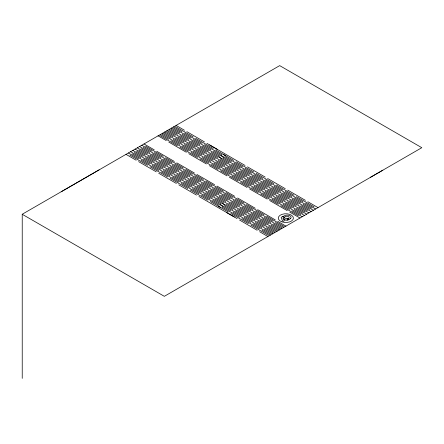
<?xml version="1.0" encoding="UTF-8"?>
<svg xmlns="http://www.w3.org/2000/svg" width="444" height="444" viewBox="0 0 444 444"><rect width="100%" height="100%" fill="white"/><g stroke="black" fill="none" stroke-linecap="round" stroke-linejoin="round"><path stroke-width="0.67" d="M288.772 218.32L287.64 219.131L288.805 219.786L290.504 218.609M61.194 191.769L279.692 65.623L421.8 147.702L164.336 296.326L22.2 214.263L99.129 169.852M218.881 157.004L229.187 162.959M221.123 155.705L231.418 161.666M223.36 154.418L233.655 160.378M220.64 207.526L210.339 201.565M222.871 206.238L212.576 200.277M225.102 204.945L214.807 198.99M370.274 177.428L382.817 170.207M231.624 164.363L249.312 174.575M229.387 165.651L247.08 175.863M242.796 169.53L260.489 179.737M240.565 170.818L258.258 181.03M253.974 174.697L271.65 184.893M251.742 175.985L269.414 186.18M249.506 177.273L267.183 187.473M274.076 186.302L291.764 196.514M271.839 187.596L289.532 197.802M269.608 188.883L287.296 199.09M174.375 173.066L156.682 162.859M176.806 174.475L194.483 184.676M172.117 174.353L154.451 164.152M174.57 175.769L192.246 185.964M169.886 175.641L152.214 165.44M172.339 177.056L190.015 187.251M185.747 180.93L203.424 191.125M194.694 187.385L212.371 197.58M201.193 192.419L183.5 182.212M214.58 196.287L196.908 186.086M226.962 164.241L208.891 153.757M217.033 197.702L235.104 208.186M245.033 165.451L209.651 144.955M247.486 166.866L265.151 177.073M267.604 178.488L285.253 188.678M287.701 190.099L305.367 200.322M307.82 201.737L317.993 207.609M236.091 161.788L253.757 171.989M256.205 173.404L273.87 183.611M276.307 185.015L293.917 195.188M296.453 196.642L314.102 206.837M224.93 156.632L242.579 166.822M245.033 168.243L262.698 178.444M265.151 179.859L282.795 190.054M285.276 191.475L302.941 201.681M305.378 203.086L315.601 208.991M233.855 163.076L251.52 173.277M294.217 197.93L311.866 208.125M222.699 157.92L240.343 168.115M262.926 181.146L280.591 191.347M283.044 192.763L300.71 202.969M303.141 204.373L313.364 210.278M291.986 199.217L309.635 209.413M238.139 169.408L220.474 159.202M260.689 182.434L278.355 192.635M280.808 194.056L298.473 204.257M300.91 205.666L311.133 211.572M289.749 200.51L307.398 210.7M218.237 160.495L235.903 170.696M238.356 172.111L256.022 182.318M258.458 183.722L276.124 193.928M278.577 195.343L296.242 205.544M298.673 206.954L308.902 212.859M224.731 165.529L206.649 155.045M227.184 166.95L244.844 177.15M247.297 178.566L264.946 188.761M267.399 190.176L285.065 200.383M287.518 201.798L305.167 211.993M216.006 161.783L233.672 171.983M236.125 173.404L253.79 183.605M256.227 185.015L273.887 195.216M276.34 196.631L294.006 206.837M296.442 208.242L306.665 214.147M222.494 166.822L204.407 156.327M224.947 168.237L242.613 178.438M245.066 179.859L262.715 190.049M265.168 191.469L282.834 201.67M285.281 203.086L302.93 213.281M213.775 163.07L231.435 173.277M233.888 174.692L251.554 184.893M253.99 186.302L271.656 196.503M274.109 197.919L291.775 208.125M294.211 209.529L304.434 215.434M220.263 168.109L202.164 157.609M222.716 169.525L240.382 179.731M242.835 181.146L260.478 191.342M262.931 192.757L280.597 202.958M283.05 204.373L300.699 214.569M211.538 164.358L229.204 174.564M231.657 175.979L249.323 186.186M251.759 187.59L269.419 197.791M271.872 199.212L289.538 209.413M291.974 210.822L302.198 216.728M218.026 169.397L199.922 158.897M220.479 170.812L238.145 181.019M240.598 182.434L258.247 192.629M260.7 194.045L278.366 204.246M280.819 205.666L298.462 215.856M209.307 165.651L226.967 175.852M229.42 177.267L247.086 187.473M249.522 188.878L267.188 199.084M269.641 200.499L287.307 210.7M289.743 212.11L299.966 218.015M144.006 143.939L154.234 149.844M156.671 151.249L174.337 161.45M176.79 162.865L194.461 173.066M196.897 174.475L214.569 184.676M217.022 186.092L234.687 196.292M145.51 146.098L163.159 156.288M165.618 157.703L183.283 167.904M185.736 169.319L203.391 179.509M205.844 180.93L223.51 191.131M225.963 192.546L244.072 203.047M141.775 145.227L152.003 151.132M154.44 152.542L172.106 162.743M174.559 164.158L192.23 174.359M194.666 175.763L212.332 185.964M214.785 187.379L232.456 197.58M143.279 147.386L160.928 157.576M163.381 158.991L181.052 169.192M183.505 170.613L201.154 180.802M203.607 182.218L221.279 192.419M223.732 193.834L241.83 204.329M139.544 146.52L149.767 152.42M152.203 153.829L169.874 164.03M172.328 165.446L189.993 175.646M192.43 177.051L210.101 187.251M212.554 188.672L230.22 198.873M141.042 148.673L158.697 158.863M161.15 160.284L178.815 170.485M181.269 171.9L198.923 182.09M201.376 183.505L219.042 193.706M221.495 195.121L239.588 205.616M137.307 147.808L147.536 153.713M149.972 155.117L167.638 165.318M170.091 166.733L187.762 176.934M190.199 178.344L207.864 188.545M210.317 189.96L227.988 200.161M138.811 149.961L156.46 160.156M158.913 161.572L176.584 171.773M179.037 173.188L196.686 183.378M199.14 184.798L216.811 194.999M219.264 196.415L237.346 206.898M135.076 149.095L145.299 155M147.735 156.405L165.407 166.605M167.86 168.026L185.531 178.227M187.967 179.631L205.633 189.832M208.086 191.247L225.757 201.448M136.58 151.254L154.229 161.444M132.845 150.388L143.068 156.288M145.504 157.698L163.176 167.899M165.629 169.314L183.294 179.515M205.855 192.541L223.521 202.742M134.343 152.542L151.998 162.732M130.608 151.676L140.837 157.581M143.273 158.985L160.939 169.186M163.392 170.601L181.063 180.802M203.646 193.834L221.301 204.024M132.112 153.829L149.761 164.025M192.468 188.672L210.14 198.873M128.377 152.964L138.6 158.869M141.037 160.273L158.708 170.474M161.189 171.9L178.838 182.09M181.291 183.505L198.962 193.706M201.415 195.121L219.064 205.317M129.876 155.123L147.53 165.312M150.061 166.766L167.677 176.934M170.113 178.344L187.784 188.545M190.237 189.96L207.903 200.161M125.985 154.346L136.158 160.217M138.611 161.633L156.282 171.856M158.736 173.271L176.385 183.461M178.838 184.876L196.509 195.083M198.962 196.498L234.349 216.988M215.634 149.922L225.879 155.888M230.625 210.745L220.357 204.773M228.383 212.032L218.115 206.055M176.107 125.402L184.399 130.231M186.835 131.657L204.44 141.897M206.882 143.323L217.149 149.301M175.552 126.59L193.151 136.835M195.593 138.256L213.187 148.501M173.687 126.801L182.007 131.646M184.454 133.067L202.048 143.307M204.49 144.733L222.067 154.967M190.909 138.117L173.327 127.883M193.351 139.538L210.944 149.783M213.37 151.199L223.637 157.17M199.806 144.594L182.201 134.332M171.462 128.083L179.776 132.923M202.248 146.015L219.824 156.249M171.084 129.171L188.667 139.405M191.125 140.837L208.702 151.065M211.128 152.481L221.395 158.458M179.987 135.642L197.563 145.876M217.593 157.526L199.994 147.286M169.231 129.371L177.533 134.205M168.842 130.453L186.424 140.687M206.46 152.353L188.872 142.102M166.994 130.664L175.291 135.492M177.717 136.902L195.31 147.147M197.752 148.568L215.346 158.813M166.589 131.724L184.171 141.952M186.613 143.379L204.207 153.618M164.763 131.951L173.049 136.774M175.474 138.184L193.068 148.429M195.51 149.85L213.103 160.095M164.347 133.006L181.929 143.24M184.371 144.661L201.965 154.906M162.526 133.239L170.801 138.056M173.232 139.472L190.826 149.711M193.268 151.138L210.861 161.377M162.104 134.288L179.687 144.522M182.129 145.943L199.722 156.188M160.295 134.526L168.559 139.344M170.99 140.754L188.583 150.999M191.025 152.42L208.619 162.665M159.862 135.575L177.445 145.804M179.887 147.23L197.48 157.47M158.058 135.82L166.317 140.626M168.748 142.036L186.341 152.281M188.783 153.702L206.377 163.947M237.618 197.996L255.217 208.236M257.659 209.657L275.258 219.897M277.683 221.312L285.942 226.118M246.514 204.468L264.113 214.707M266.561 216.134L284.138 226.362M235.376 199.278L252.975 209.518M255.417 210.944L273.016 221.184M275.441 222.594L283.71 227.406M244.272 205.755L261.871 215.995M264.319 217.416L281.901 227.644M233.133 200.566L250.732 210.806M253.174 212.226L270.773 222.466M273.199 223.881L281.479 228.699M242.03 207.037L259.629 217.277M262.077 218.698L279.659 228.932M230.891 201.848L248.49 212.088M250.932 213.509L268.531 223.754M270.957 225.164L279.243 229.986M239.788 208.319L257.387 218.565M259.834 219.985L277.417 230.214M228.649 203.13L246.248 213.375M248.69 214.796L266.289 225.036M268.714 226.446L277.012 231.274M237.546 209.607L255.117 219.819M257.592 221.267L275.175 231.502M226.407 204.418L244.006 214.657M264.03 226.312L246.437 216.062M266.472 227.733L274.775 232.562M232.867 209.463L222.599 203.485M235.303 210.889L252.886 221.123M255.35 222.555L272.932 232.784M224.17 205.694L241.752 215.928M244.206 217.366L261.777 227.578M264.23 229.015L272.544 233.855M233.056 212.16L250.655 222.4M253.108 223.837L270.69 234.066M221.928 206.982L239.51 217.21M241.952 218.631L259.551 228.871M261.999 230.297L270.318 235.137M230.813 213.442L248.412 223.682M250.854 225.108L268.454 235.348M226.851 212.643L237.124 218.62M239.566 220.041L257.17 230.286M259.607 231.707L267.904 236.535M22.228 214.28L22.228 378.377M290.515 218.609A3.963 2.287 0 0 0 289.61 215.634A3.963 2.287 0 0 0 284.376 215.773L283.033 216.594L284.216 217.26L285.326 216.589A2.309 1.332 0 0 1 288.372 216.578A2.309 1.332 0 0 1 288.778 218.326M282.473 216.589L281.119 217.394L282.434 220.768L283.416 221.317L285.903 219.836L287.168 220.546L288.323 219.858L287.057 219.153L287.773 218.726L286.791 218.176L286.075 218.603L282.473 216.589M284.832 219.236L283.638 219.947L282.945 218.182L284.832 219.236M281.984 221.867A7.559 4.368 0 0 0 293.412 218.171A7.559 4.368 0 0 0 282.151 214.308A7.559 4.368 0 0 0 281.984 221.867"/></g></svg>
